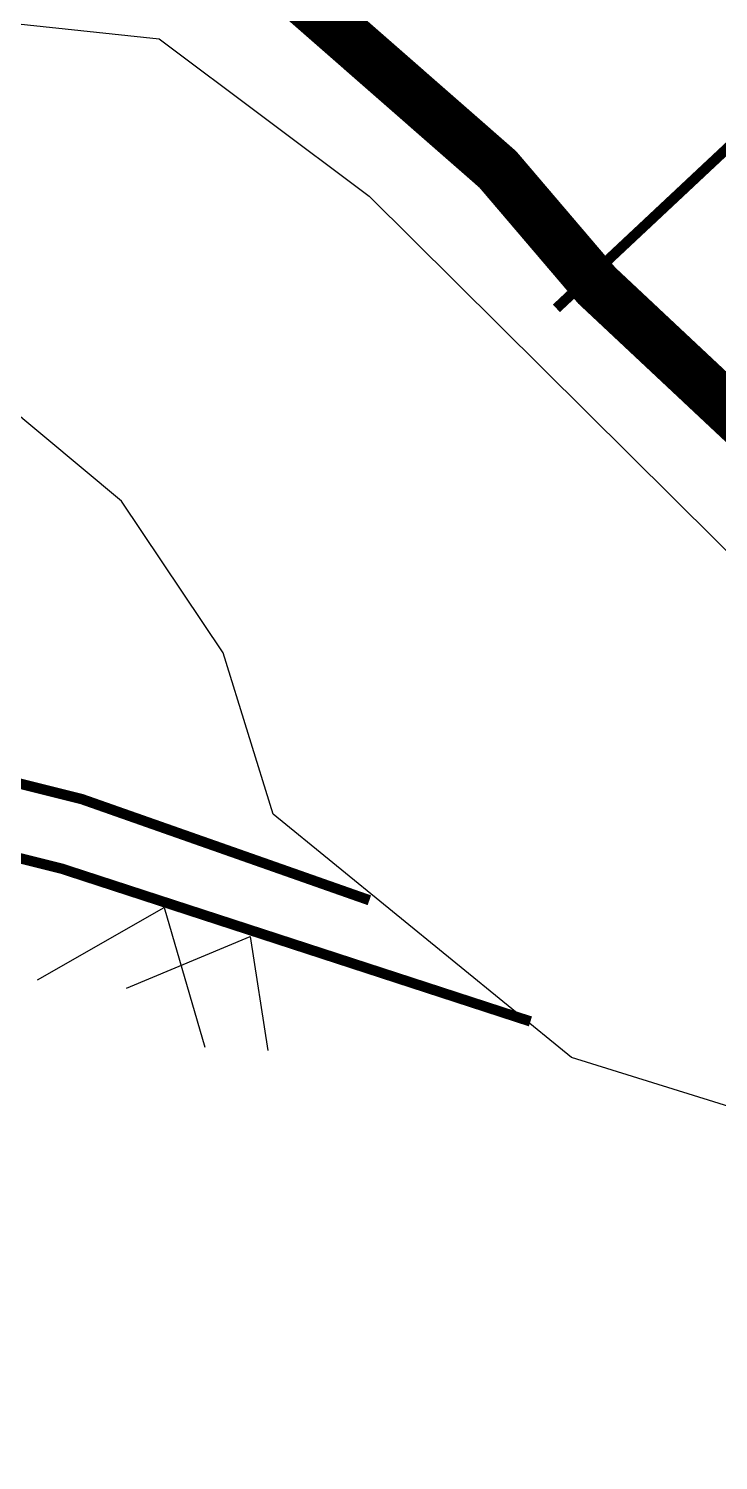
# Model space of a CAD drawing. Header units: inches. Extents: x -885 to 26362, y -28010 to 990.
# Drawn here: x 4312.59 to 4317.83, y -2384.48 to -2373.61 of the extents above; entities that cross this region are included whole.
import ezdxf

# ---------------------------------------------------------------- set-up
doc = ezdxf.new("R2010")
doc.units = ezdxf.units.IN
doc.header["$MEASUREMENT"] = 0
doc.layers.add('BUILDING', color=5, linetype='Continuous', lineweight=15)
doc.layers.add('Text', color=7, linetype='Continuous')

msp = doc.modelspace()

# ---------------------------------------------------------------- linework, layer by layer
at = {"layer": 'BUILDING', "const_width": 0.078483}
for points in [[(4305.170767, -2375.505754), (4306.895531, -2376.746377), (4308.589496, -2377.705965), (4308.677494, -2378.306863), (4308.571896, -2379.25166), (4308.519097, -2379.778601), (4308.695093, -2380.011565), (4309.385879, -2380.176118), (4309.982164, -2380.318161), (4310.969846, -2380.05409), (4311.071044, -2379.737925), (4311.387837, -2379.462436), (4311.73983, -2379.340408), (4312.017024, -2379.218379), (4312.993804, -2379.462436), (4315.177179, -2380.229737)], [(4304.846995, -2375.949608), (4306.598872, -2377.209734), (4308.084855, -2378.051506), (4308.123634, -2378.316309), (4308.025563, -2379.19376), (4307.95099, -2379.93801), (4308.375741, -2380.500246), (4309.258571, -2380.710547), (4309.989927, -2380.884765), (4311.401612, -2380.507331), (4311.547453, -2380.05169), (4311.668172, -2379.946711), (4311.940812, -2379.852192), (4312.066279, -2379.796958), (4312.841979, -2379.990774), (4316.400825, -2381.149639)]]:
    msp.add_lwpolyline(points, dxfattribs=at)
at = {"layer": 'Text'}
msp.add_lwpolyline([(4311.980591, -2373.519742), (4313.578991, -2373.688268), (4315.176158, -2374.884517), (4318.476089, -2378.155252), (4320.601245, -2379.534544), (4321.846419, -2380.166874), (4323.456785, -2380.163176), (4324.411565, -2380.971153), (4326.59832, -2381.707022), (4327.878693, -2381.834597), (4328.236963, -2382.616947), (4328.032906, -2383.056454), (4328.068224, -2383.703941), (4327.287315, -2384.280793), (4327.209907, -2384.482246), (4321.503226, -2382.914365), (4316.711726, -2381.424137), (4314.445773, -2379.577069), (4314.067381, -2378.351237), (4313.292997, -2377.199362), (4311.788229, -2375.947645), (4310.30986, -2375.045373), (4309.531076, -2374.47036), (4307.854711, -2372.516055)], dxfattribs=at)
at = {"layer": 'Text', "color": 1, "const_width": 0.392416}
msp.add_lwpolyline([(4314.59977, -2373.322182), (4316.152938, -2374.681137), (4316.905322, -2375.56307), (4318.533288, -2377.088427), (4319.725663, -2377.872368), (4320.117255, -2378.251396), (4322.502005, -2379.706493), (4323.456785, -2380.163176), (4324.411565, -2380.971153), (4325.463144, -2381.427835), (4326.59832, -2381.707022), (4327.878693, -2381.834597), (4329.673856, -2382.300524), (4331.547562, -2382.786837), (4332.3358, -2382.877386)], dxfattribs=at)
at = {"layer": 'Text', "color": 0, "lineweight": 25, "const_width": 0.078483}
msp.add_lwpolyline([(4316.598072, -2375.735725), (4318.504824, -2373.950662)], dxfattribs=at)
at = {"layer": 'Text', "color": 5, "lineweight": 25}
for points in [[(4312.655209, -2380.834499), (4313.617261, -2380.283479), (4313.925841, -2381.345735)], [(4313.332352, -2380.896411), (4314.271953, -2380.505142), (4314.406533, -2381.369241)]]:
    msp.add_lwpolyline(points, dxfattribs=at)

doc.saveas('drawing.dxf')
